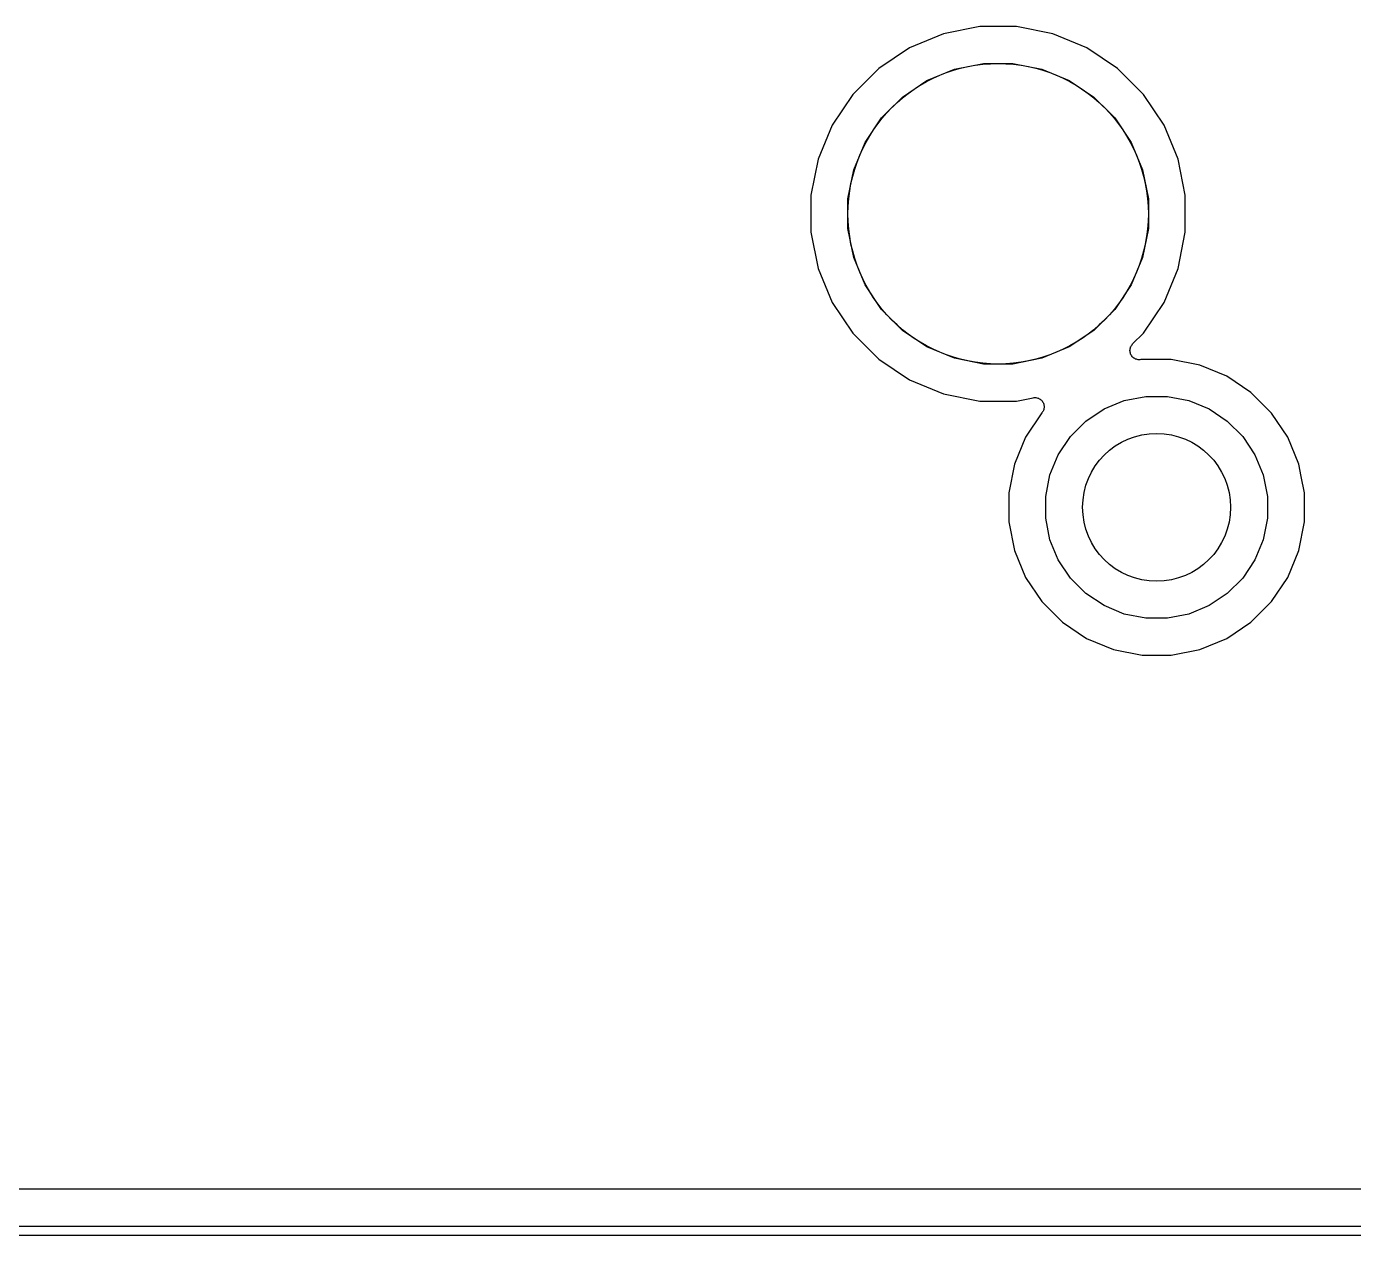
# Model space of a CAD drawing. Extents: x 4.8 to 7.88, y -6.14 to -3.94.
# Drawn here: x 6.746 to 7.311, y -6.144 to -5.629 of the extents above; entities that cross this region are included whole.
import ezdxf

# ---------------------------------------------------------------- set-up
doc = ezdxf.new("R2010")
doc.units = 0
doc.header["$MEASUREMENT"] = 0
doc.layers.add('BLACK', color=7, linetype='CONTINUOUS')

msp = doc.modelspace()

# ---------------------------------------------------------------- linework, layer by layer
at = {"layer": 'BLACK', "linetype": 'CONTINUOUS'}
for p, q in [((7.1516, -5.62894), (7.13619, -5.632)), ((7.1673, -5.62894), (7.1516, -5.62894)), ((7.1827, -5.632), (7.1673, -5.62894)), ((7.13619, -5.632), (7.12169, -5.63801)), ((7.19721, -5.63801), (7.1827, -5.632)), ((7.12169, -5.63801), (7.10863, -5.64674)), ((7.21027, -5.64674), (7.19721, -5.63801)), ((7.14079, -5.64714), (7.15315, -5.64469)), ((7.15315, -5.64469), (7.16575, -5.64469)), ((7.16575, -5.64469), (7.17811, -5.64714)), ((7.10863, -5.64674), (7.09752, -5.65784)), ((7.12914, -5.65197), (7.14079, -5.64714)), ((7.17811, -5.64714), (7.18975, -5.65197)), ((7.22137, -5.65784), (7.21027, -5.64674)), ((7.11867, -5.65897), (7.12914, -5.65197)), ((7.18975, -5.65197), (7.20023, -5.65897)), ((7.09752, -5.65784), (7.0888, -5.6709)), ((7.10976, -5.66788), (7.11867, -5.65897)), ((7.20023, -5.65897), (7.20914, -5.66788)), ((7.2301, -5.6709), (7.22137, -5.65784)), ((7.10275, -5.67836), (7.10976, -5.66788)), ((7.20914, -5.66788), (7.21614, -5.67836)), ((7.0888, -5.6709), (7.08279, -5.68541)), ((7.23611, -5.68541), (7.2301, -5.6709)), ((7.09793, -5.69), (7.10275, -5.67836)), ((7.21614, -5.67836), (7.22097, -5.69)), ((7.08279, -5.68541), (7.07972, -5.70081)), ((7.23917, -5.70081), (7.23611, -5.68541)), ((7.09547, -5.70236), (7.09793, -5.69)), ((7.22097, -5.69), (7.22343, -5.70236)), ((7.07972, -5.70081), (7.07972, -5.71651)), ((7.09547, -5.71496), (7.09547, -5.70236)), ((7.22343, -5.70236), (7.22343, -5.71496)), ((7.23917, -5.71651), (7.23917, -5.70081)), ((7.07972, -5.71651), (7.08279, -5.73192)), ((7.09793, -5.72732), (7.09547, -5.71496)), ((7.22343, -5.71496), (7.22097, -5.72732)), ((7.23611, -5.73192), (7.23917, -5.71651)), ((7.10275, -5.73897), (7.09793, -5.72732)), ((7.22097, -5.72732), (7.21614, -5.73897)), ((7.08279, -5.73192), (7.0888, -5.74643)), ((7.2301, -5.74643), (7.23611, -5.73192)), ((7.10976, -5.74944), (7.10275, -5.73897)), ((7.21614, -5.73897), (7.20914, -5.74944)), ((7.0888, -5.74643), (7.09752, -5.75948)), ((7.22137, -5.75948), (7.2301, -5.74643)), ((7.11867, -5.75836), (7.10976, -5.74944)), ((7.20914, -5.74944), (7.20023, -5.75836)), ((7.12914, -5.76536), (7.11867, -5.75836)), ((7.20023, -5.75836), (7.18975, -5.76536)), ((7.09752, -5.75948), (7.10863, -5.77059)), ((7.21608, -5.76504), (7.21626, -5.76471)), ((7.21626, -5.7647), (7.2165, -5.76441)), ((7.21626, -5.76471), (7.21626, -5.7647)), ((7.21626, -5.7647), (7.21626, -5.7647)), ((7.2165, -5.76441), (7.21674, -5.76411)), ((7.21674, -5.76411), (7.22137, -5.75948)), ((7.10863, -5.77059), (7.12169, -5.77931)), ((7.14079, -5.77018), (7.12914, -5.76536)), ((7.15315, -5.77264), (7.14079, -5.77018)), ((7.17811, -5.77018), (7.16575, -5.77264)), ((7.18975, -5.76536), (7.17811, -5.77018)), ((7.21559, -5.76687), (7.21563, -5.76649)), ((7.21559, -5.76688), (7.21559, -5.76687)), ((7.21563, -5.76725), (7.21559, -5.76688)), ((7.21559, -5.76688), (7.21559, -5.76688)), ((7.21563, -5.76649), (7.21567, -5.76612)), ((7.21566, -5.76764), (7.21563, -5.76725)), ((7.21566, -5.76765), (7.21566, -5.76764)), ((7.21566, -5.76764), (7.21566, -5.76764)), ((7.21577, -5.76801), (7.21566, -5.76765)), ((7.21567, -5.76611), (7.21578, -5.76574)), ((7.21567, -5.76612), (7.21567, -5.76611)), ((7.21567, -5.76611), (7.21567, -5.76611)), ((7.21588, -5.76838), (7.21577, -5.76801)), ((7.21578, -5.76574), (7.21589, -5.76538)), ((7.21606, -5.76872), (7.21588, -5.76838)), ((7.21588, -5.76838), (7.21588, -5.76838)), ((7.21588, -5.76838), (7.21588, -5.76838)), ((7.21589, -5.76538), (7.2159, -5.76538)), ((7.2159, -5.76537), (7.21608, -5.76504)), ((7.2159, -5.76538), (7.2159, -5.76537)), ((7.21624, -5.76906), (7.21606, -5.76872)), ((7.21649, -5.76937), (7.21624, -5.76906)), ((7.21624, -5.76906), (7.21624, -5.76906)), ((7.21624, -5.76906), (7.21624, -5.76906)), ((7.21672, -5.76965), (7.21649, -5.76937)), ((7.21672, -5.76966), (7.21672, -5.76965)), ((7.21703, -5.76992), (7.21672, -5.76966)), ((7.21672, -5.76966), (7.21672, -5.76966)), ((7.21731, -5.77015), (7.21703, -5.76992)), ((7.21732, -5.77015), (7.21731, -5.77015)), ((7.21731, -5.77015), (7.21731, -5.77015)), ((7.21765, -5.77034), (7.21732, -5.77015)), ((7.21798, -5.77052), (7.21765, -5.77034)), ((7.21799, -5.77052), (7.21798, -5.77052)), ((7.21834, -5.77063), (7.21799, -5.77052)), ((7.21799, -5.77052), (7.21799, -5.77052)), ((7.21871, -5.77075), (7.21834, -5.77063)), ((7.16575, -5.77264), (7.15315, -5.77264)), ((7.21872, -5.77075), (7.21871, -5.77075)), ((7.21908, -5.77079), (7.21872, -5.77075)), ((7.21872, -5.77075), (7.21872, -5.77075)), ((7.21948, -5.77083), (7.21908, -5.77079)), ((7.21949, -5.77083), (7.21948, -5.77083)), ((7.21948, -5.77083), (7.21948, -5.77083)), ((7.21985, -5.7708), (7.21949, -5.77083)), ((7.22024, -5.77077), (7.21985, -5.7708)), ((7.22025, -5.77077), (7.22024, -5.77077)), ((7.2203, -5.77076), (7.22025, -5.77077)), ((7.22025, -5.77077), (7.22025, -5.77077)), ((7.22025, -5.77077), (7.22025, -5.77077)), ((7.22074, -5.77067), (7.2203, -5.77076)), ((7.23315, -5.77067), (7.22074, -5.77067)), ((7.24532, -5.77309), (7.23315, -5.77067)), ((7.25679, -5.77784), (7.24532, -5.77309)), ((7.12169, -5.77931), (7.13619, -5.78532)), ((7.2671, -5.78473), (7.25679, -5.77784)), ((7.13619, -5.78532), (7.1516, -5.78839)), ((7.1673, -5.78839), (7.17434, -5.78698)), ((7.17434, -5.78698), (7.17439, -5.78698)), ((7.17439, -5.78698), (7.1744, -5.78697)), ((7.17439, -5.78698), (7.17439, -5.78698)), ((7.17439, -5.78698), (7.17439, -5.78698)), ((7.1744, -5.78697), (7.17479, -5.78694)), ((7.17479, -5.78694), (7.17515, -5.78691)), ((7.17515, -5.78691), (7.17516, -5.78691)), ((7.17516, -5.78691), (7.17516, -5.78691)), ((7.17516, -5.78691), (7.17556, -5.78695)), ((7.17556, -5.78695), (7.17592, -5.78699)), ((7.17592, -5.78699), (7.17592, -5.78699)), ((7.17592, -5.78699), (7.17593, -5.78699)), ((7.17593, -5.78699), (7.1763, -5.78711)), ((7.1763, -5.78711), (7.17665, -5.78722)), ((7.17665, -5.78722), (7.17665, -5.78722)), ((7.17665, -5.78722), (7.17666, -5.78723)), ((7.17666, -5.78723), (7.17699, -5.78741)), ((7.17699, -5.78741), (7.17732, -5.78759)), ((7.17732, -5.78759), (7.17733, -5.78759)), ((7.17733, -5.78759), (7.17733, -5.7876)), ((7.17733, -5.7876), (7.17761, -5.78783)), ((7.21317, -5.78823), (7.2223, -5.78642)), ((7.2223, -5.78642), (7.2316, -5.78642)), ((7.2316, -5.78642), (7.24073, -5.78823)), ((7.27588, -5.79351), (7.2671, -5.78473)), ((7.1516, -5.78839), (7.1673, -5.78839)), ((7.17761, -5.78783), (7.17792, -5.78808)), ((7.17792, -5.78808), (7.17792, -5.78809)), ((7.17792, -5.78809), (7.17792, -5.78809)), ((7.17792, -5.78809), (7.17815, -5.78837)), ((7.17838, -5.79305), (7.17814, -5.79333)), ((7.17815, -5.78837), (7.1784, -5.78868)), ((7.17856, -5.7927), (7.17838, -5.79304)), ((7.17838, -5.79304), (7.17838, -5.79304)), ((7.17838, -5.79304), (7.17838, -5.79305)), ((7.1784, -5.78868), (7.1784, -5.78868)), ((7.1784, -5.78868), (7.1784, -5.78869)), ((7.1784, -5.78869), (7.17858, -5.78902)), ((7.17874, -5.79237), (7.17856, -5.7927)), ((7.17858, -5.78902), (7.17876, -5.78936)), ((7.17875, -5.79236), (7.17874, -5.79236)), ((7.17874, -5.79236), (7.17874, -5.79237)), ((7.17886, -5.79199), (7.17875, -5.79236)), ((7.17876, -5.78936), (7.17876, -5.78936)), ((7.17876, -5.78936), (7.17876, -5.78937)), ((7.17876, -5.78937), (7.17887, -5.78973)), ((7.17897, -5.79163), (7.17886, -5.79199)), ((7.17887, -5.78973), (7.17898, -5.7901)), ((7.17901, -5.79126), (7.17897, -5.79162)), ((7.17897, -5.79162), (7.17897, -5.79163)), ((7.17897, -5.79163), (7.17897, -5.79163)), ((7.17898, -5.7901), (7.17898, -5.7901)), ((7.17898, -5.7901), (7.17898, -5.79011)), ((7.17898, -5.79011), (7.17901, -5.79048)), ((7.17901, -5.79048), (7.17905, -5.79086)), ((7.17905, -5.79087), (7.17901, -5.79126)), ((7.17905, -5.79086), (7.17905, -5.79086)), ((7.17905, -5.79086), (7.17905, -5.79087)), ((7.19683, -5.79696), (7.20457, -5.79179)), ((7.20457, -5.79179), (7.21317, -5.78823)), ((7.24073, -5.78823), (7.24933, -5.79179)), ((7.24933, -5.79179), (7.25707, -5.79696)), ((7.17812, -5.79336), (7.17113, -5.80382)), ((7.17814, -5.79333), (7.17812, -5.79336)), ((7.19025, -5.80355), (7.19683, -5.79696)), ((7.25707, -5.79696), (7.26365, -5.80355)), ((7.28277, -5.80382), (7.27588, -5.79351)), ((7.17113, -5.80382), (7.16638, -5.81529)), ((7.18508, -5.81128), (7.19025, -5.80355)), ((7.26365, -5.80355), (7.26882, -5.81128)), ((7.28752, -5.81529), (7.28277, -5.80382)), ((7.16638, -5.81529), (7.16396, -5.82746)), ((7.18152, -5.81988), (7.18508, -5.81128)), ((7.26882, -5.81128), (7.27238, -5.81988)), ((7.28857, -5.82055), (7.28752, -5.81529)), ((7.1797, -5.82901), (7.18152, -5.81988)), ((7.27238, -5.81988), (7.27419, -5.82901)), ((7.28857, -5.82056), (7.28857, -5.82055)), ((7.28994, -5.82746), (7.28857, -5.82056)), ((7.16396, -5.82746), (7.16396, -5.83987)), ((7.1797, -5.83831), (7.1797, -5.82901)), ((7.27419, -5.82901), (7.27419, -5.83831)), ((7.28994, -5.83987), (7.28994, -5.82746)), ((7.18152, -5.84744), (7.1797, -5.83831)), ((7.27419, -5.83831), (7.27238, -5.84744)), ((7.16396, -5.83987), (7.16638, -5.85204)), ((7.28752, -5.85204), (7.28994, -5.83987)), ((7.18508, -5.85604), (7.18152, -5.84744)), ((7.27238, -5.84744), (7.26882, -5.85604)), ((7.16638, -5.85204), (7.17113, -5.8635)), ((7.28277, -5.8635), (7.28752, -5.85204)), ((7.19025, -5.86378), (7.18508, -5.85604)), ((7.26882, -5.85604), (7.26365, -5.86378)), ((7.17113, -5.8635), (7.17802, -5.87382)), ((7.19683, -5.87036), (7.19025, -5.86378)), ((7.26365, -5.86378), (7.25707, -5.87036)), ((7.27588, -5.87382), (7.28277, -5.8635)), ((7.20457, -5.87553), (7.19683, -5.87036)), ((7.25707, -5.87036), (7.24933, -5.87553)), ((7.17802, -5.87382), (7.18679, -5.88259)), ((7.21317, -5.87909), (7.20457, -5.87553)), ((7.24933, -5.87553), (7.24073, -5.87909)), ((7.2671, -5.88259), (7.27588, -5.87382)), ((7.18679, -5.88259), (7.19711, -5.88948)), ((7.2223, -5.88091), (7.21317, -5.87909)), ((7.2316, -5.88091), (7.2223, -5.88091)), ((7.24073, -5.87909), (7.2316, -5.88091)), ((7.25679, -5.88948), (7.2671, -5.88259)), ((7.19711, -5.88948), (7.20857, -5.89423)), ((7.20857, -5.89423), (7.22074, -5.89665)), ((7.23315, -5.89665), (7.24532, -5.89423)), ((7.24532, -5.89423), (7.25679, -5.88948)), ((7.22074, -5.89665), (7.23315, -5.89665)), ((7.73425, -6.12402), (6.04172, -6.12402)), ((4.80512, -6.13976), (7.75394, -6.13976)), ((7.75581, -6.1437), (4.80325, -6.1437))]:
    msp.add_line(p, q, dxfattribs=at)
at = {"layer": 'BLACK'}
for centre, radius in [((7.15945, -5.70866), 0.06398), ((7.15945, -5.70866), 0.06398), ((7.22695, -5.83366), 0.0315), ((7.22695, -5.83366), 0.0315)]:
    msp.add_circle(centre, radius, dxfattribs=at)

doc.saveas('drawing.dxf')
